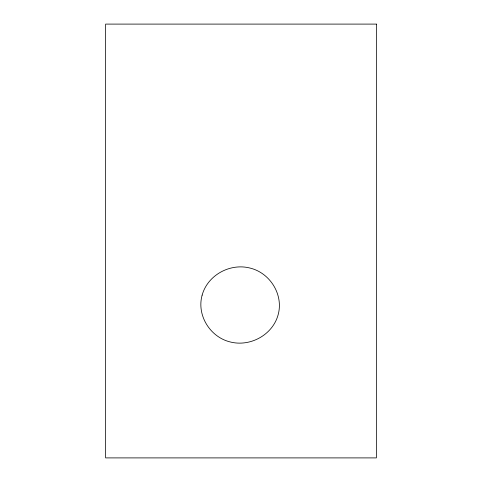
<?xml version="1.0" encoding="UTF-8"?>
<svg xmlns="http://www.w3.org/2000/svg" width="482" height="482" viewBox="0 0 482 482"><rect width="100%" height="100%" fill="white"/><g stroke="black" fill="none" stroke-linecap="round" stroke-linejoin="round"><path stroke-width="0.72" d="M202.139 295.129C196.487 315.126 209.989 336.93 229.944 341.883C249.947 347.215 272.553 335.05 278.102 314.891C283.753 294.888 270.251 273.083 250.297 268.131C230.294 262.804 207.688 274.963 202.139 295.129M376.376 24.1L105.624 24.1L105.624 457.9L376.376 457.9L376.376 24.1"/></g></svg>
